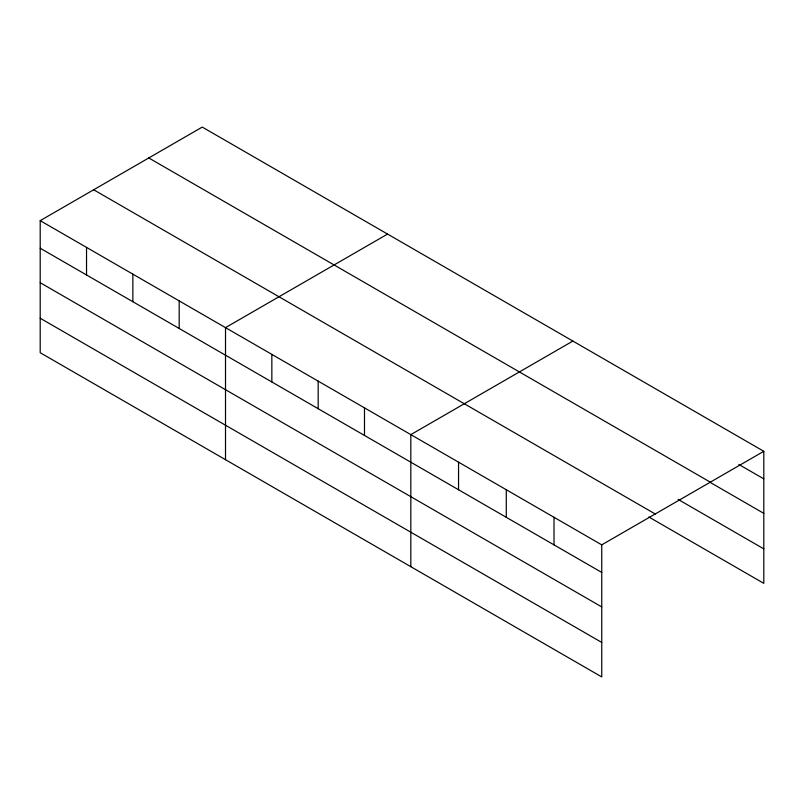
<?xml version="1.0" encoding="UTF-8"?>
<svg xmlns="http://www.w3.org/2000/svg" width="804" height="804" viewBox="0 0 804 804"><rect width="100%" height="100%" fill="white"/><g stroke="black" fill="none" stroke-linecap="round" stroke-linejoin="round"><path stroke-width="1.21" d="M601.744 606.909L601.744 544.851L40.2 220.648L40.2 352.705L601.744 676.918L601.744 606.909L40.2 282.707M648.808 516.962L763.8 583.352L763.8 451.295L202.256 127.082L40.2 220.648M387.568 234.075L225.512 327.63L225.512 459.697M572.87 341.057L410.824 434.622L410.824 566.679M601.744 544.851L763.8 451.295M738.846 464.461L763.8 478.872M148.78 157.956L710.324 482.169M709.56 482.038L763.8 513.354M678.104 499.395L763.8 548.871M93.676 189.774L655.22 513.977M40.2 248.225L601.744 572.428M40.2 318.233L601.744 642.436M554.016 517.294L554.016 544.871M506.279 489.736L506.279 517.314M458.551 462.179L458.551 489.757M364.493 407.879L364.493 435.456M318.163 381.126L318.163 408.703M271.842 354.383L271.842 381.96M179.181 300.887L179.181 328.464M132.851 274.144L132.851 301.721M86.53 247.391L86.53 274.968"/></g></svg>
